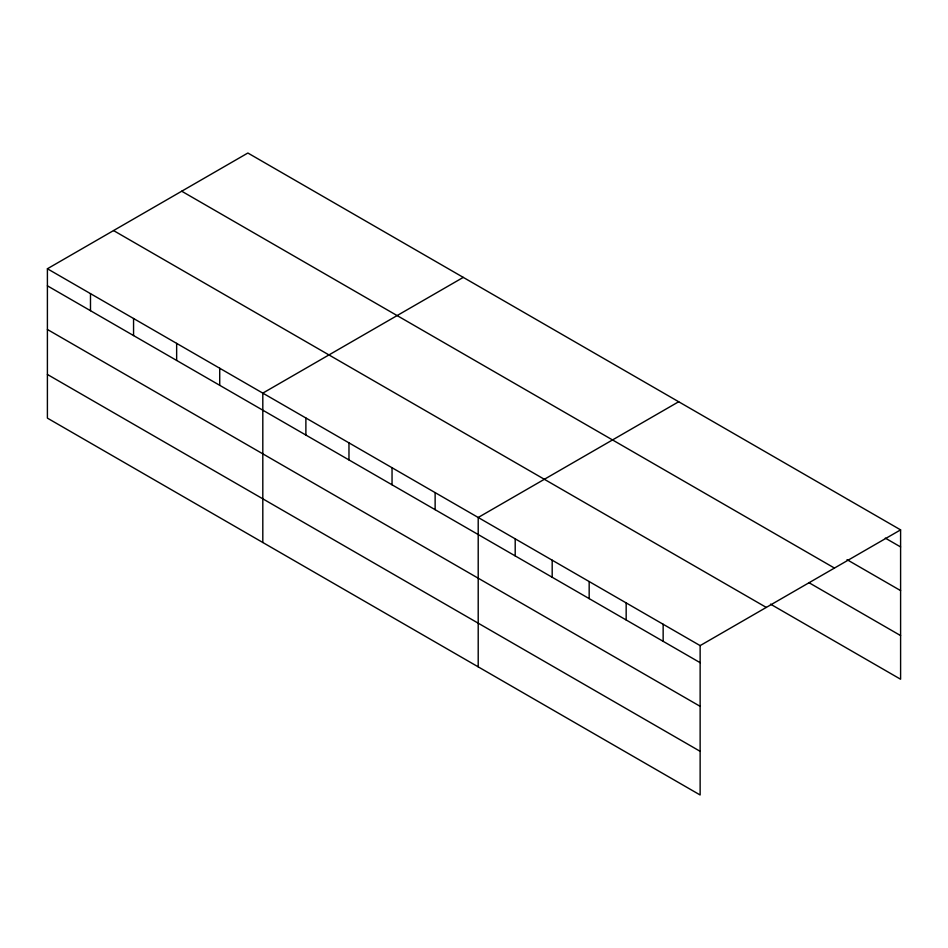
<?xml version="1.0" encoding="UTF-8"?>
<svg xmlns="http://www.w3.org/2000/svg" width="948" height="948" viewBox="0 0 948 948"><rect width="100%" height="100%" fill="white"/><g stroke="black" fill="none" stroke-linecap="round" stroke-linejoin="round"><path stroke-width="1.42" d="M700.134 706.331L700.134 645.612L47.4 268.758L47.4 418.127L700.134 794.981L700.134 706.331L47.4 329.477M770.499 604.137L900.6 679.242L900.6 529.873L247.866 153.019L47.4 268.758M463.264 277.385L262.809 393.124L262.809 542.481M678.673 401.751L478.207 517.478L478.207 666.847M700.134 645.612L900.6 529.873M885.29 538.109L900.6 546.937M847.026 559.676L900.6 590.604M181.708 191.212L834.453 568.065M808.763 582.57L900.6 635.587M113.547 230.565L766.292 607.419M47.4 285.822L700.134 662.676M47.4 374.46L700.134 751.314M663.15 624.258L663.15 641.322M626.166 602.904L626.166 619.968M589.17 581.551L589.17 598.615M552.186 560.185L552.186 577.261M515.202 538.831L515.202 555.895M435.132 492.605L435.132 509.669M392.045 467.731L392.045 484.795M348.971 442.858L348.971 459.934M305.884 417.985L305.884 435.061M219.723 368.251L219.723 385.315M176.648 343.377L176.648 360.441M133.561 318.504L133.561 335.568M90.487 293.631L90.487 310.695"/></g></svg>
